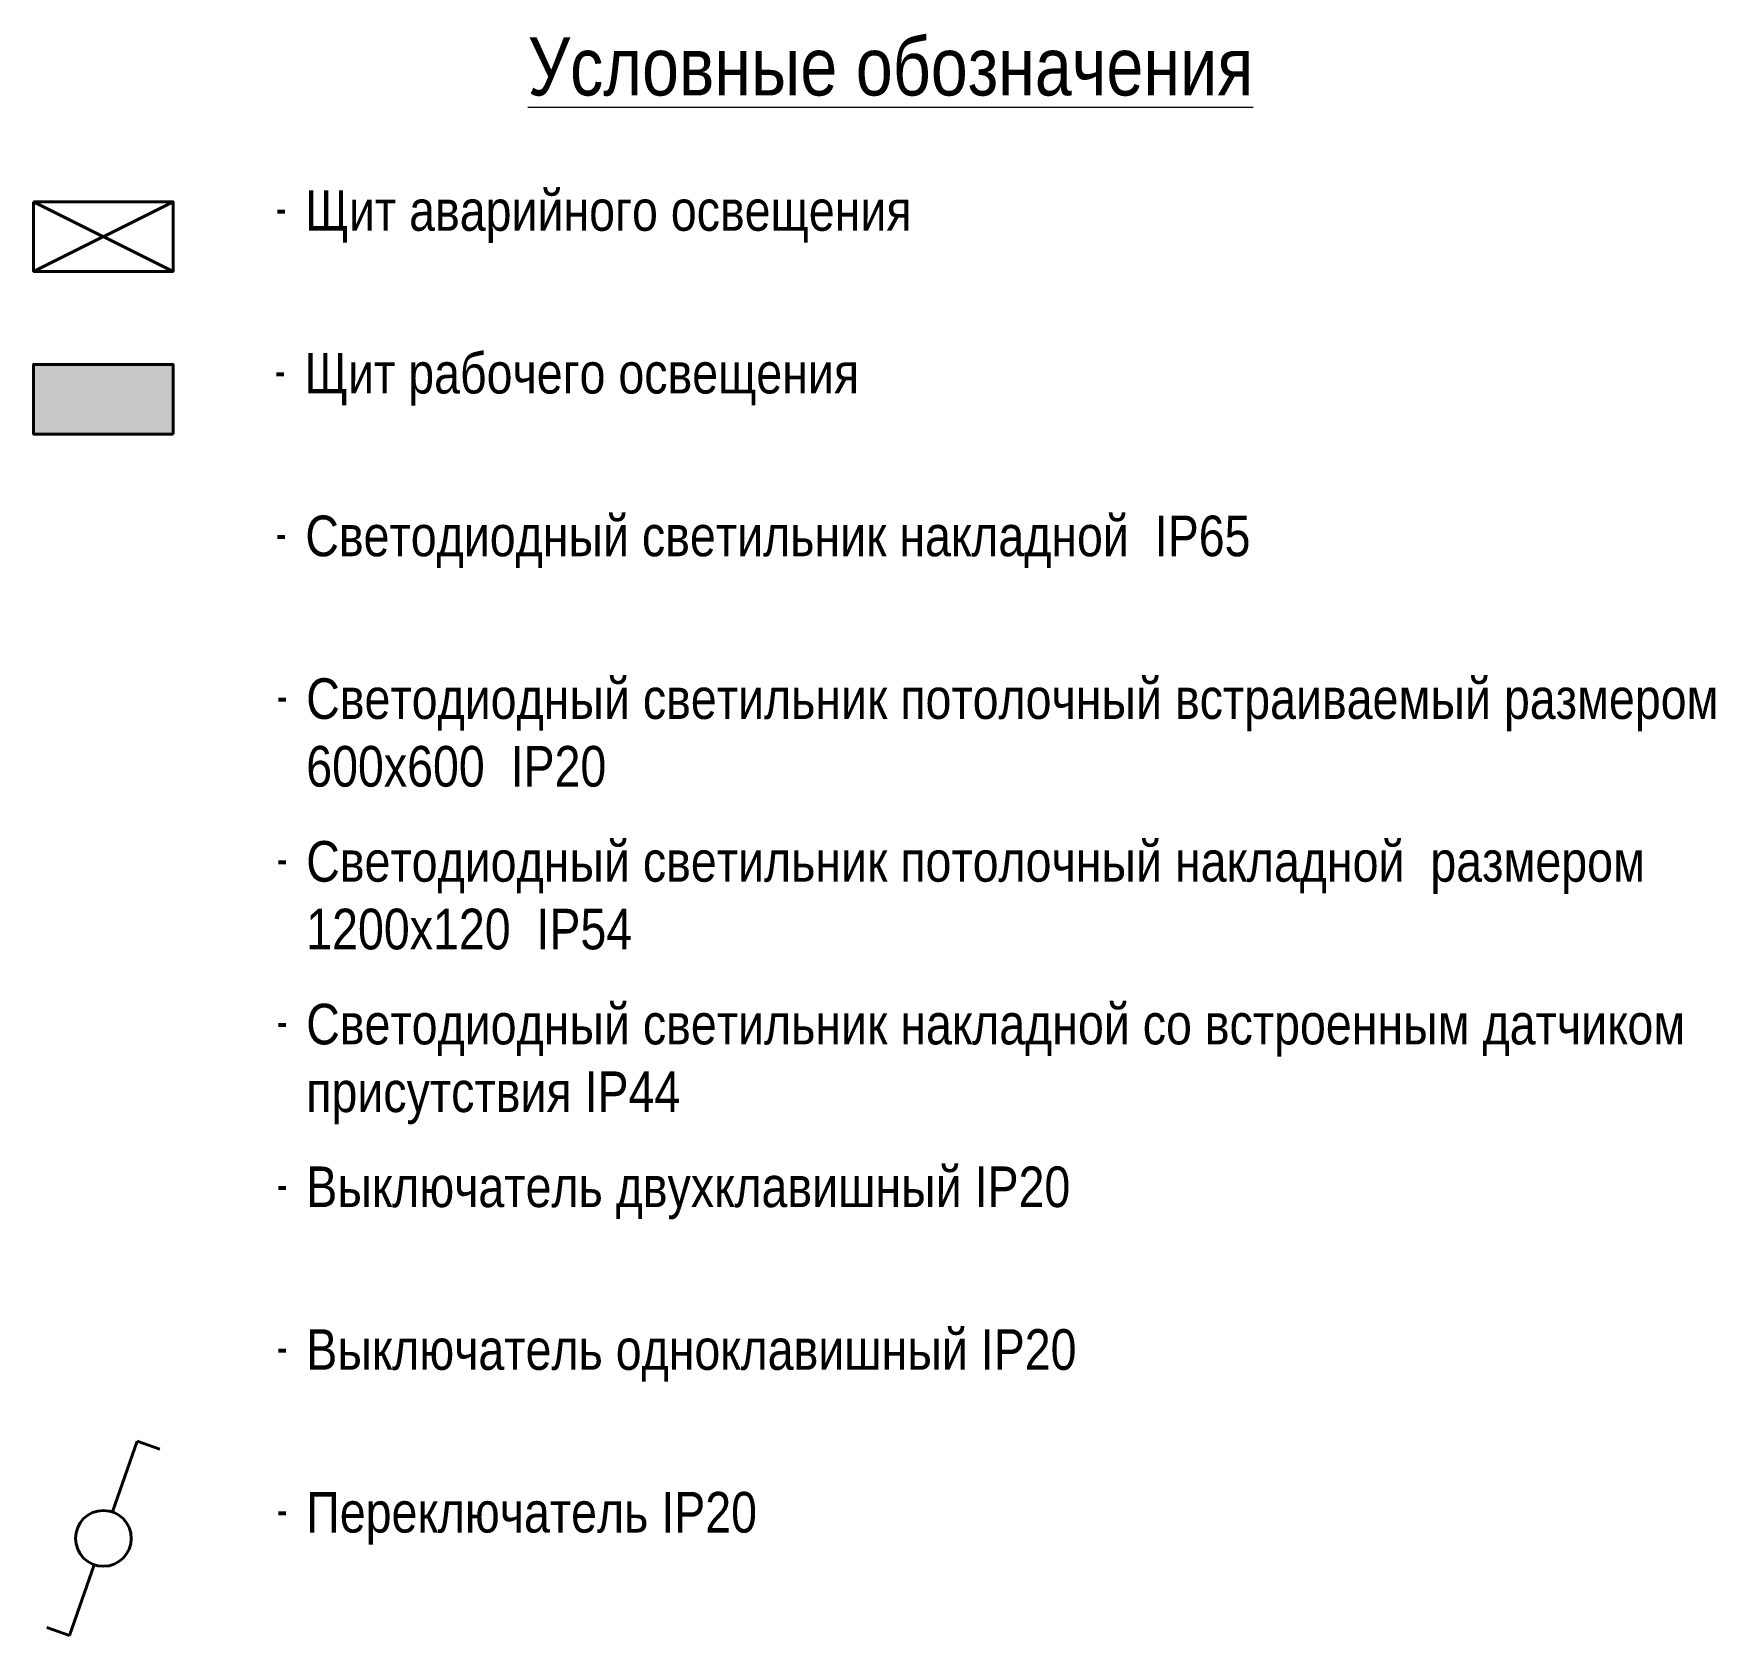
# Model space of a CAD drawing. Header units: metres. Extents: x -93142 to 227756, y -64772 to 286334.
# Drawn here: x 227611.2 to 227756.2, y 286195.9 to 286334 of the extents above.
import ezdxf

# ---------------------------------------------------------------- set-up
doc = ezdxf.new("R2010")
doc.units = ezdxf.units.M
for name, color, linetype, lineweight in [('G-ANNO-TEXT', 7, 'Continuous', 9), ('раб осв', 7, 'Continuous', 40), ('ЭОМ', 7, 'Continuous', 40)]:
    doc.layers.add(name, color=color, linetype=linetype, lineweight=lineweight)
doc.styles.add('GOST Common_6', font='ARIALN.TTF', dxfattribs={"width": 0.8, "height": 3})
doc.styles.add('GOST Common_I_7', font='ARIALN.TTF', dxfattribs={"height": 3.5})

# ---------------------------------------------------------------- blocks, each defined once
blk = doc.blocks.new('перекл. 2 клав. скрыт.')
at = {"layer": 'раб осв', "color": 0, "lineweight": 40}
for points in [[(-501557.3, 8734.7), (-501459.4, 8768.8)], [(-501459.4, 8768.8), (-501353.6, 8464.7)], [(-501274.8, 8238), (-501169, 7933.9)], [(-501169, 7933.9), (-501071.1, 7967.9)]]:
    blk.add_lwpolyline(points, dxfattribs=at)
blk.add_circle((-501314.2, 8351.3), 120, dxfattribs=at)

msp = doc.modelspace()

# ---------------------------------------------------------------- hatches: boundary and pattern name
at = {"layer": 'ЭОМ', "ltscale": 100}
h = msp.add_hatch(color=256, dxfattribs=at)
h.dxf.hatch_style = 1
h.paths.add_polyline_path([(227623.2638, 286299.486), (227623.2638, 286305.4981), (227611.2396, 286305.4981), (227611.2396, 286299.486)])

# ---------------------------------------------------------------- linework, layer by layer
for p, q in [((227623.2638, 286319.5263), (227611.2396, 286313.5142)), ((227611.2396, 286319.5263), (227623.2638, 286313.5142))]:
    msp.add_line(p, q, dxfattribs=at)
for points in [[(227611.2396, 286319.5263), (227623.2638, 286319.5263), (227623.2638, 286313.5142), (227611.2396, 286313.5142)], [(227623.2638, 286299.486), (227611.2396, 286299.486), (227611.2396, 286305.4981), (227623.2638, 286305.4981)]]:
    msp.add_lwpolyline(points, close=True, dxfattribs=at)

# ---------------------------------------------------------------- block references
at = {"layer": 'раб осв', "color": 0, "lineweight": 40, "xscale": -0.020040241186095, "yscale": 0.020040241186095, "zscale": 0.020040241186095}
msp.add_blockref('перекл. 2 клав. скрыт.', (217570.7943, 286036.9324), dxfattribs=at)

# ---------------------------------------------------------------- texts
at = {"layer": 'G-ANNO-TEXT', "attachment_point": 1}
for s, insert, char_height, width, style in [('{\\fArial Narrow|b0|i0|c204|p34;\\W1;\\LУсловные обозначения\\l }', (227653.8369, 286333.6859), 5, 73.710226, 'GOST Common_6'), ('Щит аварийного освещения', (227634.6566, 286320.5202), 3.5, 61.493674, 'GOST Common_I_7'), ('- ', (227632.1166, 286320.5202), 3, 3.07848, 'GOST Common_6'), ('Щит рабочего освещения', (227634.5767, 286306.4921), 3.5, 52.458334, 'GOST Common_I_7'), ('- ', (227632.0367, 286306.4921), 3, 3.07848, 'GOST Common_6'), ('Светодиодный светильник накладной  IP65 ', (227634.6566, 286292.4639), 3.5, 88.255596, 'GOST Common_I_7'), ('- ', (227632.1166, 286292.4639), 3, 3.07848, 'GOST Common_6'), ('Светодиодный светильник потолочный встраиваемый размером 600х600  IP20 ', (227634.7365, 286278.4357), 3.5, 124.9919, 'GOST Common_I_7'), ('- ', (227632.1965, 286278.4357), 3, 3.07848, 'GOST Common_6'), ('Светодиодный светильник потолочный накладной  размером 1200х120  IP54', (227634.7365, 286264.4076), 3.5, 126.266612, 'GOST Common_I_7'), ('- ', (227632.1965, 286264.4076), 3, 3.07848, 'GOST Common_6'), ('Светодиодный светильник накладной со встроенным датчиком присутствия IP44', (227634.7365, 286250.3794), 3.5, 136.814101, 'GOST Common_I_7'), ('- ', (227632.1965, 286250.3794), 3, 3.07848, 'GOST Common_6'), ('Выключатель двухклавишный IP20', (227634.7365, 286236.3512), 3.5, 76.529853, 'GOST Common_I_7'), ('- ', (227632.1965, 286236.3512), 3, 3.07848, 'GOST Common_6'), ('Выключатель одноклавишный IP20', (227634.7365, 286222.3231), 3.5, 112.977835, 'GOST Common_I_7'), ('- ', (227632.1965, 286222.3231), 3, 3.07848, 'GOST Common_6'), ('Переключатель IP20', (227634.7365, 286208.2949), 3.5, 112.977835, 'GOST Common_I_7'), ('- ', (227632.1965, 286208.2949), 3, 3.07848, 'GOST Common_6')]:
    msp.add_mtext(s, dxfattribs=dict(at, insert=insert, char_height=char_height, width=width, style=style))

doc.saveas('drawing.dxf')
